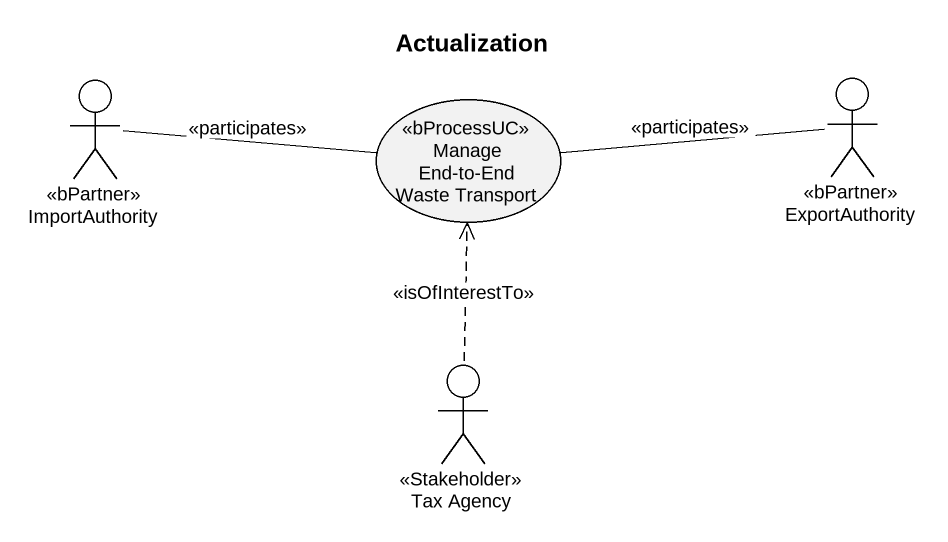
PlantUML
@startuml
title Actualization
actor ImportAuthority <<bPartner>>
usecase "Manage End-to-End Waste Transport" as Manage_End_to_End_Waste <<bProcessUC>>
actor ExportAuthority <<bPartner>>
actor "Tax Agency" as Tax_Agency <<Stakeholder>>
ImportAuthority -right- Manage_End_to_End_Waste : <<participates>>
ExportAuthority -left- Manage_End_to_End_Waste : <<participates>>
Tax_Agency .up.> Manage_End_to_End_Waste : <<isOfInterestTo>>
@enduml
